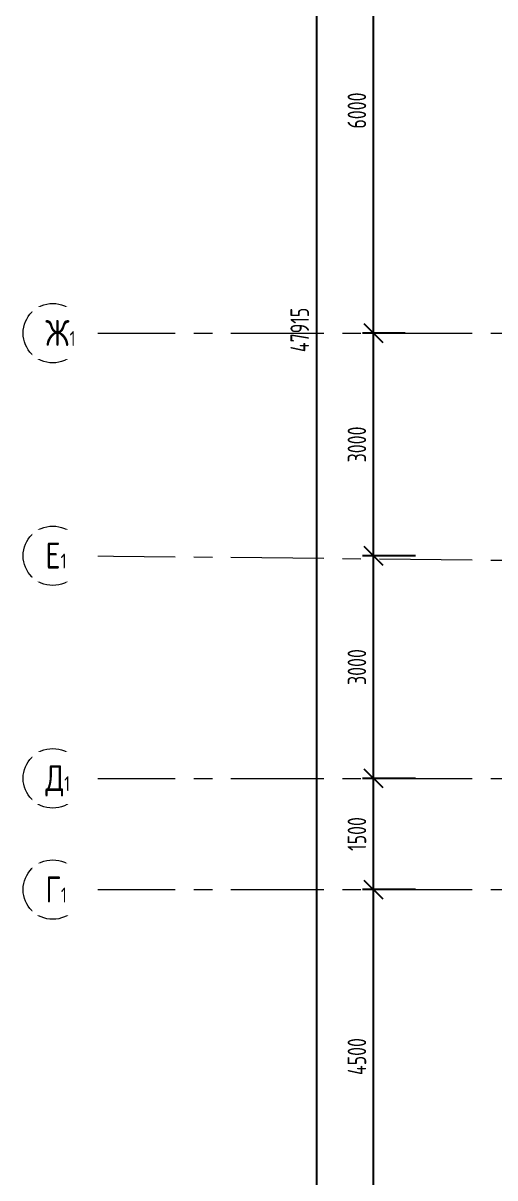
# Model space of a CAD drawing. Header units: millimetres. Extents: x -13407 to 8063098, y -2635 to 109271.
# Drawn here: x -13364 to -7009, y 40010 to 55574 of the extents above; entities that cross this region are included whole.
import ezdxf

# ---------------------------------------------------------------- set-up
doc = ezdxf.new("R2010")
doc.units = ezdxf.units.MM
doc.linetypes.add('CENTER', pattern=[2, 1.25, -0.25, 0.25, -0.25])
doc.layers.get('Defpoints').update_dxf_attribs({"color": 6})
doc.layers.add('АР_Оси', color=193, linetype='Continuous', lineweight=9)
doc.layers.add('АР_Оси размеры', color=164, linetype='Continuous', lineweight=9)
doc.styles.add('ГОСТ 2.304', font='isocpeur.ttf', dxfattribs={"width": 0.7})
doc.dimstyles.new('СПДС', dxfattribs={"dimscale": 100, "dimtxt": 2.5, "dimasz": 2.5, "dimexe": 1.5, "dimexo": 0, "dimgap": 1, "dimtad": 1, "dimdec": 0, "dimrnd": 1, "dimtxsty": 'ГОСТ 2.304', "dimblk": 'OBLIQUE', "dimcen": 2.5, "dimdle": 1.5, "dimadec": 0, "dimazin": 2, "dimtfac": 0.75, "dimtdec": 0, "dimtmove": 1, "dimatfit": 3, "dimfxl": 1, "dimtolj": 1, "dimarcsym": 1})

# ---------------------------------------------------------------- blocks, each defined once
blk = doc.blocks.new('_Oblique')
at = {"color": 253, "linetype": 'ByBlock', "lineweight": -2}
blk.add_line((-0.5, -0.5), (0.5, 0.5), dxfattribs=at)
blk = doc.blocks.new('*D465')
at = {"layer": 'Defpoints', "color": 0, "ltscale": 100, "transparency": 16777216}
for p in [(-8643, 43895), (-8080, 43895), (-8134, 39395)]:
    blk.add_point(p, dxfattribs=at)
at = {"layer": 'АР_Оси размеры', "color": 253, "lineweight": -2, "ltscale": 100, "transparency": 16777216}
for p, q in [((-8080, 43895), (-8793, 43895)), ((-8643, 39245), (-8643, 44045)), ((-8134, 39395), (-8793, 39395))]:
    blk.add_line(p, q, dxfattribs=at)
at = {"layer": 'АР_Оси размеры', "color": 253, "lineweight": -2, "ltscale": 100, "transparency": 16777216, "xscale": 250, "yscale": 250, "zscale": 250}
for p, rotation in [((-8643, 43895), 90), ((-8643, 39395), 270)]:
    blk.add_blockref('_Oblique', p, dxfattribs=dict(at, rotation=rotation))
at = {"layer": 'АР_Оси размеры', "color": 253, "ltscale": 100, "transparency": 16777216, "insert": (-8868, 41645), "char_height": 250, "attachment_point": 5, "rotation": 90, "style": 'ГОСТ 2.304'}
blk.add_mtext('\\A1;4500', dxfattribs=at)
blk = doc.blocks.new('*D466')
at = {"layer": 'Defpoints', "color": 0, "ltscale": 100, "transparency": 16777216}
for p in [(-8643, 45395), (-8080, 45395), (-8080, 43895)]:
    blk.add_point(p, dxfattribs=at)
at = {"layer": 'АР_Оси размеры', "color": 253, "lineweight": -2, "ltscale": 100, "transparency": 16777216}
for p, q in [((-8643, 43745), (-8643, 45545)), ((-8080, 45395), (-8793, 45395)), ((-8080, 43895), (-8793, 43895))]:
    blk.add_line(p, q, dxfattribs=at)
at = {"layer": 'АР_Оси размеры', "color": 253, "lineweight": -2, "ltscale": 100, "transparency": 16777216, "xscale": 250, "yscale": 250, "zscale": 250}
for p, rotation in [((-8643, 45395), 90), ((-8643, 43895), 270)]:
    blk.add_blockref('_Oblique', p, dxfattribs=dict(at, rotation=rotation))
at = {"layer": 'АР_Оси размеры', "color": 253, "ltscale": 100, "transparency": 16777216, "insert": (-8868, 44645), "char_height": 250, "attachment_point": 5, "rotation": 90, "style": 'ГОСТ 2.304'}
blk.add_mtext('\\A1;1500', dxfattribs=at)
blk = doc.blocks.new('*D467')
at = {"layer": 'Defpoints', "color": 0, "ltscale": 100, "transparency": 16777216}
for p in [(-8643, 48395), (-8219, 48395), (-8080, 45395)]:
    blk.add_point(p, dxfattribs=at)
at = {"layer": 'АР_Оси размеры', "color": 253, "lineweight": -2, "ltscale": 100, "transparency": 16777216}
for p, q in [((-8643, 45245), (-8643, 48545)), ((-8219, 48395), (-8793, 48395)), ((-8080, 45395), (-8793, 45395))]:
    blk.add_line(p, q, dxfattribs=at)
at = {"layer": 'АР_Оси размеры', "color": 253, "lineweight": -2, "ltscale": 100, "transparency": 16777216, "xscale": 250, "yscale": 250, "zscale": 250}
for p, rotation in [((-8643, 48395), 90), ((-8643, 45395), 270)]:
    blk.add_blockref('_Oblique', p, dxfattribs=dict(at, rotation=rotation))
at = {"layer": 'АР_Оси размеры', "color": 253, "ltscale": 100, "transparency": 16777216, "insert": (-8868, 46895), "char_height": 250, "attachment_point": 5, "rotation": 90, "style": 'ГОСТ 2.304'}
blk.add_mtext('\\A1;3000', dxfattribs=at)
blk = doc.blocks.new('*D468')
at = {"layer": 'Defpoints', "color": 0, "ltscale": 100, "transparency": 16777216}
for p in [(-8643, 51395), (-8219, 51395), (-8080, 48395)]:
    blk.add_point(p, dxfattribs=at)
at = {"layer": 'АР_Оси размеры', "color": 253, "lineweight": -2, "ltscale": 100, "transparency": 16777216}
for p, q in [((-8643, 48245), (-8643, 51545)), ((-8219, 51395), (-8793, 51395)), ((-8080, 48395), (-8793, 48395))]:
    blk.add_line(p, q, dxfattribs=at)
at = {"layer": 'АР_Оси размеры', "color": 253, "lineweight": -2, "ltscale": 100, "transparency": 16777216, "xscale": 250, "yscale": 250, "zscale": 250}
for p, rotation in [((-8643, 51395), 90), ((-8643, 48395), 270)]:
    blk.add_blockref('_Oblique', p, dxfattribs=dict(at, rotation=rotation))
at = {"layer": 'АР_Оси размеры', "color": 253, "ltscale": 100, "transparency": 16777216, "insert": (-8868, 49895), "char_height": 250, "attachment_point": 5, "rotation": 90, "style": 'ГОСТ 2.304'}
blk.add_mtext('\\A1;3000', dxfattribs=at)
blk = doc.blocks.new('*D469')
at = {"layer": 'Defpoints', "color": 0, "ltscale": 100, "transparency": 16777216}
for p in [(-8643, 57395), (-7988, 57395), (-8219, 51395)]:
    blk.add_point(p, dxfattribs=at)
at = {"layer": 'АР_Оси размеры', "color": 253, "lineweight": -2, "ltscale": 100, "transparency": 16777216}
for p, q in [((-8643, 51245), (-8643, 57545)), ((-7988, 57395), (-8793, 57395)), ((-8219, 51395), (-8793, 51395))]:
    blk.add_line(p, q, dxfattribs=at)
at = {"layer": 'АР_Оси размеры', "color": 253, "lineweight": -2, "ltscale": 100, "transparency": 16777216, "xscale": 250, "yscale": 250, "zscale": 250}
for p, rotation in [((-8643, 57395), 90), ((-8643, 51395), 270)]:
    blk.add_blockref('_Oblique', p, dxfattribs=dict(at, rotation=rotation))
at = {"layer": 'АР_Оси размеры', "color": 253, "ltscale": 100, "transparency": 16777216, "insert": (-8868, 54395), "char_height": 250, "attachment_point": 5, "rotation": 90, "style": 'ГОСТ 2.304'}
blk.add_mtext('\\A1;6000', dxfattribs=at)
blk = doc.blocks.new('*D475')
at = {"layer": 'Defpoints', "color": 0, "ltscale": 100, "transparency": 16777216}
for p in [(-9469, 75395), (-9469, 27480), (-9413, 27480)]:
    blk.add_point(p, dxfattribs=at)
at = {"layer": 'АР_Оси размеры', "color": 253, "lineweight": -2, "ltscale": 100, "transparency": 16777216}
for p, q in [((-9413, 75545), (-9413, 27330)), ((-9469, 75395), (-9263, 75395)), ((-9469, 27480), (-9263, 27480))]:
    blk.add_line(p, q, dxfattribs=at)
at = {"layer": 'АР_Оси размеры', "color": 253, "lineweight": -2, "ltscale": 100, "transparency": 16777216, "xscale": 250, "yscale": 250, "zscale": 250}
for p, rotation in [((-9413, 75395), 90), ((-9413, 27480), 270)]:
    blk.add_blockref('_Oblique', p, dxfattribs=dict(at, rotation=rotation))
at = {"layer": 'АР_Оси размеры', "color": 253, "ltscale": 100, "transparency": 16777216, "insert": (-9638, 51438), "char_height": 250, "attachment_point": 5, "rotation": 90, "style": 'ГОСТ 2.304'}
blk.add_mtext('\\A1;47915', dxfattribs=at)

msp = doc.modelspace()

# ---------------------------------------------------------------- linework, layer by layer
at = {"layer": 'АР_Оси', "color": 253, "linetype": 'CENTER', "ltscale": 1000}
for p, q in [((-12563.8, 51395), (70614.6, 51395)), ((-12563.8, 48395), (14829.8, 48105)), ((-12563.8, 45395), (70614.6, 45395)), ((-12563.8, 43895), (70614.6, 43895))]:
    msp.add_line(p, q, dxfattribs=at)
at = {"layer": 'АР_Оси', "color": 253, "ltscale": 0.5}
for centre in [(-12963.8, 51395), (-12963.8, 48395), (-12963.8, 45395), (-12963.8, 43895)]:
    msp.add_circle(centre, 400, dxfattribs=at)

# ---------------------------------------------------------------- dimensions: what is measured, and where the dimension line sits
at = {"layer": 'АР_Оси размеры', "color": 253, "ltscale": 100}
for base, p1, p2, picture, middle in [((-9413.3, 27480), (-9469.1, 75395), (-9469.1, 27480), '*D475', (-9638.3, 51437.5)), ((-8642.7, 57395), (-8219.3, 51395), (-7988.5, 57395), '*D469', (-8867.7, 54395)), ((-8642.7, 51395), (-8079.8, 48395), (-8219.3, 51395), '*D468', (-8867.7, 49895)), ((-8642.7, 48395), (-8079.8, 45395), (-8219.3, 48395), '*D467', (-8867.7, 46895)), ((-8642.7, 45395), (-8079.8, 43895), (-8079.8, 45395), '*D466', (-8867.7, 44645)), ((-8642.7, 43895), (-8133.8, 39395), (-8079.8, 43895), '*D465', (-8867.7, 41645))]:
    dim = msp.add_linear_dim(base=base, p1=p1, p2=p2, angle=90, dimstyle='СПДС', override={"dimclrd": 253, "dimclre": 253, "dimclrt": 253}, dxfattribs=at)
    dim.commit()
    dim.dimension.update_dxf_attribs({"geometry": picture, "text_midpoint": middle})

# ---------------------------------------------------------------- next in the draw order: texts
at = {"layer": 'АР_Оси', "color": 253, "char_height": 350, "width": 528.82, "attachment_point": 1, "line_spacing_factor": 1.149209, "style": 'ГОСТ 2.304', "bg_fill": 2}
for s, insert in [('{\\W0.8;Ж\\H0.57143x;1}', (-13063.6, 51572.8)), ('{\\W0.8;Е\\H0.57143x;1}', (-13063.6, 48572.8)), ('{\\W0.8;Д\\H0.57143x;1}', (-13063.6, 45572.8)), ('{\\W0.8;Г\\H0.57143x;1}', (-13063.6, 44072.8))]:
    msp.add_mtext(s, dxfattribs=dict(at, insert=insert))

doc.saveas('drawing.dxf')
